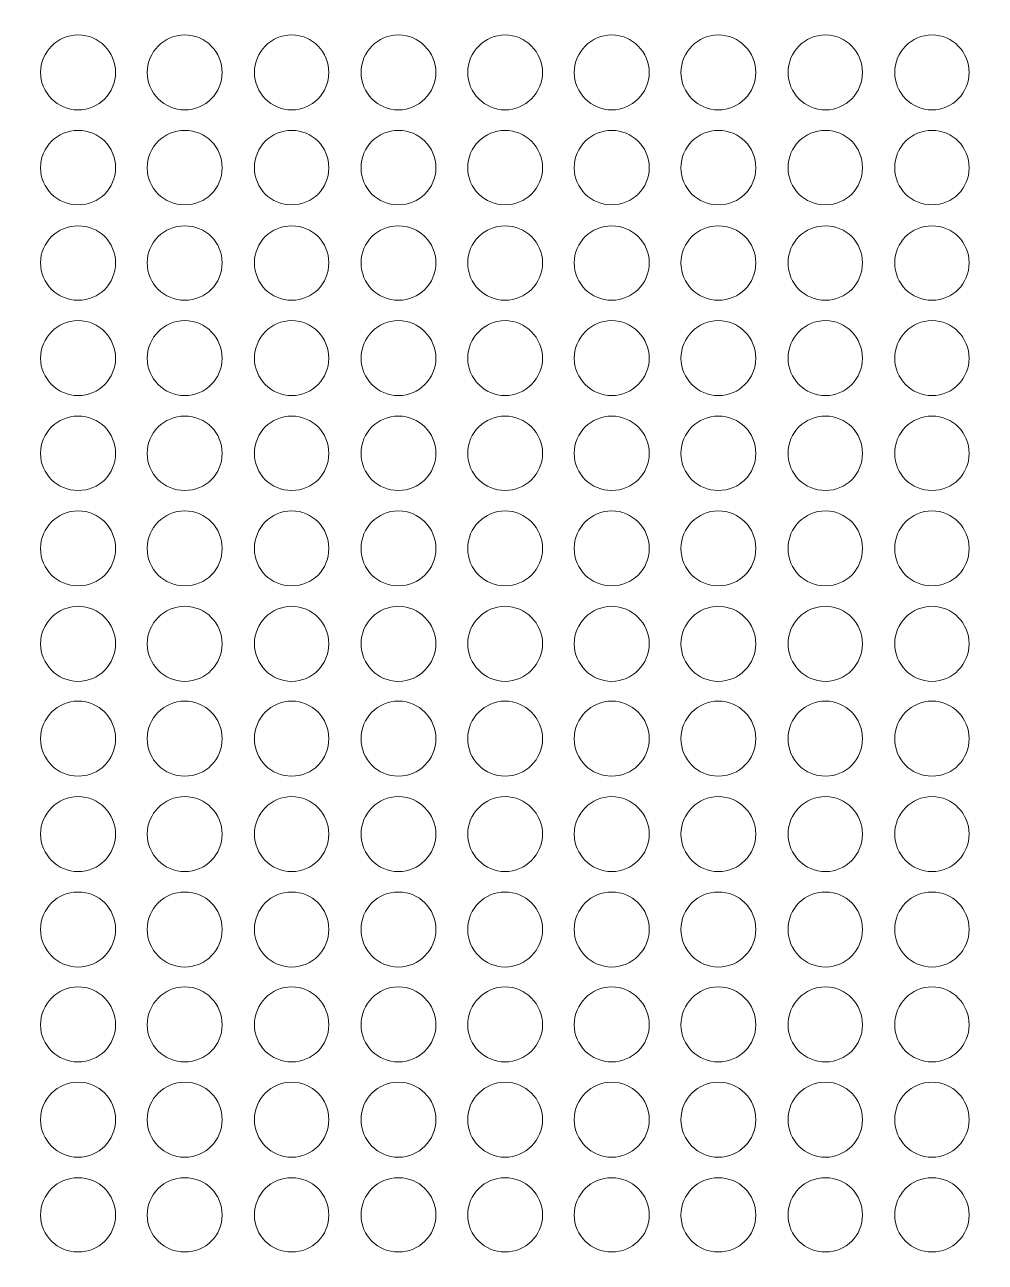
# Model space of a CAD drawing. Header units: inches. Extents: x 243 to 900, y -519 to -86.
# Drawn here: x 701.53 to 723.81, y -204.29 to -175.6 of the extents above; entities that cross this region are included whole.
import ezdxf

# ---------------------------------------------------------------- set-up
doc = ezdxf.new("R2010")
doc.units = ezdxf.units.IN
doc.header["$MEASUREMENT"] = 0
doc.layers.add('Layer 1', color=7, linetype='Continuous')

# ---------------------------------------------------------------- blocks, each defined once
blk = doc.blocks.new('block 3')
at = {"layer": 'Layer 1', "lineweight": 0}
blk.add_open_spline([(898.138, -484.267), (898.138, -494.991), (889.368, -503.763), (878.645, -503.763), (878.645, -503.763), (266.12, -503.763), (266.12, -503.763), (255.397, -503.763), (246.624, -494.991), (246.624, -484.267), (246.624, -484.267), (246.624, -108.507), (246.624, -108.507), (246.624, -97.783), (255.397, -89.011), (266.12, -89.011), (266.12, -89.011), (878.645, -89.011), (878.645, -89.011), (889.368, -89.011), (898.138, -97.783), (898.138, -108.507), (898.138, -108.507), (898.138, -484.267), (898.138, -484.267)], degree=3, knots=[0, 0, 0, 0, 1, 1, 1, 2, 2, 2, 3, 3, 3, 4, 4, 4, 5, 5, 5, 6, 6, 6, 7, 7, 7, 8, 8, 8, 8], dxfattribs=at)
blk = doc.blocks.new('block 2')
at = {"layer": 'Layer 1'}
blk.add_blockref('block 3', (0, 0), dxfattribs=at)
blk = doc.blocks.new('block 165')
at = {"layer": 'Layer 1', "lineweight": 0}
for points in [[(703.64, -176.706), (703.64, -177.178), (703.26, -177.573), (702.771, -177.573), (702.297, -177.573), (701.901, -177.178), (701.901, -176.706), (701.901, -176.232), (702.297, -175.835), (702.771, -175.835), (703.26, -175.835), (703.64, -176.232), (703.64, -176.706)], [(706.112, -176.706), (706.112, -177.178), (705.732, -177.573), (705.243, -177.573), (704.769, -177.573), (704.373, -177.178), (704.373, -176.706), (704.373, -176.232), (704.769, -175.835), (705.243, -175.835), (705.732, -175.835), (706.112, -176.232), (706.112, -176.706)], [(708.585, -176.706), (708.585, -177.178), (708.204, -177.573), (707.728, -177.573), (707.241, -177.573), (706.861, -177.178), (706.861, -176.706), (706.861, -176.232), (707.241, -175.835), (707.728, -175.835), (708.204, -175.835), (708.585, -176.232), (708.585, -176.706)], [(711.069, -176.706), (711.069, -177.178), (710.676, -177.573), (710.202, -177.573), (709.713, -177.573), (709.332, -177.178), (709.332, -176.706), (709.332, -176.232), (709.713, -175.835), (710.202, -175.835), (710.676, -175.835), (711.069, -176.232), (711.069, -176.706)], [(713.542, -176.706), (713.542, -177.178), (713.145, -177.573), (712.672, -177.573), (712.201, -177.573), (711.805, -177.178), (711.805, -176.706), (711.805, -176.232), (712.201, -175.835), (712.672, -175.835), (713.145, -175.835), (713.542, -176.232), (713.542, -176.706)], [(716.016, -176.706), (716.016, -177.178), (715.617, -177.573), (715.144, -177.573), (714.673, -177.573), (714.274, -177.178), (714.274, -176.706), (714.274, -176.232), (714.673, -175.835), (715.144, -175.835), (715.617, -175.835), (716.016, -176.232), (716.016, -176.706)], [(718.486, -176.706), (718.486, -177.178), (718.105, -177.573), (717.616, -177.573), (717.145, -177.573), (716.749, -177.178), (716.749, -176.706), (716.749, -176.232), (717.145, -175.835), (717.616, -175.835), (718.105, -175.835), (718.486, -176.232), (718.486, -176.706)], [(720.96, -176.706), (720.96, -177.178), (720.579, -177.573), (720.104, -177.573), (719.615, -177.573), (719.234, -177.178), (719.234, -176.706), (719.234, -176.232), (719.615, -175.835), (720.104, -175.835), (720.579, -175.835), (720.96, -176.232), (720.96, -176.706)], [(723.432, -176.706), (723.432, -177.178), (723.049, -177.573), (722.576, -177.573), (722.089, -177.573), (721.706, -177.178), (721.706, -176.706), (721.706, -176.232), (722.089, -175.835), (722.576, -175.835), (723.049, -175.835), (723.432, -176.232), (723.432, -176.706)]]:
    blk.add_open_spline(points, degree=3, knots=[0, 0, 0, 0, 1, 1, 1, 2, 2, 2, 3, 3, 3, 4, 4, 4, 4], dxfattribs=at)
blk = doc.blocks.new('block 166')
at = {"layer": 'Layer 1', "lineweight": 0}
for points in [[(703.64, -178.917), (703.64, -179.393), (703.26, -179.773), (702.771, -179.773), (702.297, -179.773), (701.901, -179.393), (701.901, -178.917), (701.901, -178.429), (702.297, -178.048), (702.771, -178.048), (703.26, -178.048), (703.64, -178.429), (703.64, -178.917)], [(706.112, -178.917), (706.112, -179.393), (705.732, -179.773), (705.243, -179.773), (704.769, -179.773), (704.373, -179.393), (704.373, -178.917), (704.373, -178.429), (704.769, -178.048), (705.243, -178.048), (705.732, -178.048), (706.112, -178.429), (706.112, -178.917)], [(708.585, -178.917), (708.585, -179.393), (708.204, -179.773), (707.728, -179.773), (707.241, -179.773), (706.861, -179.393), (706.861, -178.917), (706.861, -178.429), (707.241, -178.048), (707.728, -178.048), (708.204, -178.048), (708.585, -178.429), (708.585, -178.917)], [(711.069, -178.917), (711.069, -179.393), (710.676, -179.773), (710.202, -179.773), (709.713, -179.773), (709.332, -179.393), (709.332, -178.917), (709.332, -178.429), (709.713, -178.048), (710.202, -178.048), (710.676, -178.048), (711.069, -178.429), (711.069, -178.917)], [(713.542, -178.917), (713.542, -179.393), (713.145, -179.773), (712.672, -179.773), (712.201, -179.773), (711.805, -179.393), (711.805, -178.917), (711.805, -178.429), (712.201, -178.048), (712.672, -178.048), (713.145, -178.048), (713.542, -178.429), (713.542, -178.917)], [(716.016, -178.917), (716.016, -179.393), (715.617, -179.773), (715.144, -179.773), (714.673, -179.773), (714.274, -179.393), (714.274, -178.917), (714.274, -178.429), (714.673, -178.048), (715.144, -178.048), (715.617, -178.048), (716.016, -178.429), (716.016, -178.917)], [(718.486, -178.917), (718.486, -179.393), (718.105, -179.773), (717.616, -179.773), (717.145, -179.773), (716.749, -179.393), (716.749, -178.917), (716.749, -178.429), (717.145, -178.048), (717.616, -178.048), (718.105, -178.048), (718.486, -178.429), (718.486, -178.917)], [(720.96, -178.917), (720.96, -179.393), (720.579, -179.773), (720.104, -179.773), (719.615, -179.773), (719.234, -179.393), (719.234, -178.917), (719.234, -178.429), (719.615, -178.048), (720.104, -178.048), (720.579, -178.048), (720.96, -178.429), (720.96, -178.917)], [(723.432, -178.917), (723.432, -179.393), (723.049, -179.773), (722.576, -179.773), (722.089, -179.773), (721.706, -179.393), (721.706, -178.917), (721.706, -178.429), (722.089, -178.048), (722.576, -178.048), (723.049, -178.048), (723.432, -178.429), (723.432, -178.917)]]:
    blk.add_open_spline(points, degree=3, knots=[0, 0, 0, 0, 1, 1, 1, 2, 2, 2, 3, 3, 3, 4, 4, 4, 4], dxfattribs=at)
blk = doc.blocks.new('block 167')
at = {"layer": 'Layer 1', "lineweight": 0}
for points in [[(703.64, -181.115), (703.64, -181.604), (703.26, -181.985), (702.771, -181.985), (702.297, -181.985), (701.901, -181.604), (701.901, -181.115), (701.901, -180.643), (702.297, -180.262), (702.771, -180.262), (703.26, -180.262), (703.64, -180.643), (703.64, -181.115)], [(706.112, -181.115), (706.112, -181.604), (705.732, -181.985), (705.243, -181.985), (704.769, -181.985), (704.373, -181.604), (704.373, -181.115), (704.373, -180.643), (704.769, -180.262), (705.243, -180.262), (705.732, -180.262), (706.112, -180.643), (706.112, -181.115)], [(708.585, -181.115), (708.585, -181.604), (708.204, -181.985), (707.728, -181.985), (707.241, -181.985), (706.861, -181.604), (706.861, -181.115), (706.861, -180.643), (707.241, -180.262), (707.728, -180.262), (708.204, -180.262), (708.585, -180.643), (708.585, -181.115)], [(711.069, -181.115), (711.069, -181.604), (710.676, -181.985), (710.202, -181.985), (709.713, -181.985), (709.332, -181.604), (709.332, -181.115), (709.332, -180.643), (709.713, -180.262), (710.202, -180.262), (710.676, -180.262), (711.069, -180.643), (711.069, -181.115)], [(713.542, -181.115), (713.542, -181.604), (713.145, -181.985), (712.672, -181.985), (712.201, -181.985), (711.805, -181.604), (711.805, -181.115), (711.805, -180.643), (712.201, -180.262), (712.672, -180.262), (713.145, -180.262), (713.542, -180.643), (713.542, -181.115)], [(716.016, -181.115), (716.016, -181.604), (715.617, -181.985), (715.144, -181.985), (714.673, -181.985), (714.274, -181.604), (714.274, -181.115), (714.274, -180.643), (714.673, -180.262), (715.144, -180.262), (715.617, -180.262), (716.016, -180.643), (716.016, -181.115)], [(718.486, -181.115), (718.486, -181.604), (718.105, -181.985), (717.616, -181.985), (717.145, -181.985), (716.749, -181.604), (716.749, -181.115), (716.749, -180.643), (717.145, -180.262), (717.616, -180.262), (718.105, -180.262), (718.486, -180.643), (718.486, -181.115)], [(720.96, -181.115), (720.96, -181.604), (720.579, -181.985), (720.104, -181.985), (719.615, -181.985), (719.234, -181.604), (719.234, -181.115), (719.234, -180.643), (719.615, -180.262), (720.104, -180.262), (720.579, -180.262), (720.96, -180.643), (720.96, -181.115)], [(723.432, -181.115), (723.432, -181.604), (723.049, -181.985), (722.576, -181.985), (722.089, -181.985), (721.706, -181.604), (721.706, -181.115), (721.706, -180.643), (722.089, -180.262), (722.576, -180.262), (723.049, -180.262), (723.432, -180.643), (723.432, -181.115)]]:
    blk.add_open_spline(points, degree=3, knots=[0, 0, 0, 0, 1, 1, 1, 2, 2, 2, 3, 3, 3, 4, 4, 4, 4], dxfattribs=at)
blk = doc.blocks.new('block 168')
at = {"layer": 'Layer 1', "lineweight": 0}
for points in [[(703.64, -183.331), (703.64, -183.8), (703.26, -184.196), (702.771, -184.196), (702.297, -184.196), (701.901, -183.8), (701.901, -183.331), (701.901, -182.855), (702.297, -182.457), (702.771, -182.457), (703.26, -182.457), (703.64, -182.855), (703.64, -183.331)], [(706.112, -183.331), (706.112, -183.8), (705.732, -184.196), (705.243, -184.196), (704.769, -184.196), (704.373, -183.8), (704.373, -183.331), (704.373, -182.855), (704.769, -182.457), (705.243, -182.457), (705.732, -182.457), (706.112, -182.855), (706.112, -183.331)], [(708.585, -183.331), (708.585, -183.8), (708.204, -184.196), (707.728, -184.196), (707.241, -184.196), (706.861, -183.8), (706.861, -183.331), (706.861, -182.855), (707.241, -182.457), (707.728, -182.457), (708.204, -182.457), (708.585, -182.855), (708.585, -183.331)], [(711.069, -183.331), (711.069, -183.8), (710.676, -184.196), (710.202, -184.196), (709.713, -184.196), (709.332, -183.8), (709.332, -183.331), (709.332, -182.855), (709.713, -182.457), (710.202, -182.457), (710.676, -182.457), (711.069, -182.855), (711.069, -183.331)], [(713.542, -183.331), (713.542, -183.8), (713.145, -184.196), (712.672, -184.196), (712.201, -184.196), (711.805, -183.8), (711.805, -183.331), (711.805, -182.855), (712.201, -182.457), (712.672, -182.457), (713.145, -182.457), (713.542, -182.855), (713.542, -183.331)], [(716.016, -183.331), (716.016, -183.8), (715.617, -184.196), (715.144, -184.196), (714.673, -184.196), (714.274, -183.8), (714.274, -183.331), (714.274, -182.855), (714.673, -182.457), (715.144, -182.457), (715.617, -182.457), (716.016, -182.855), (716.016, -183.331)], [(718.486, -183.331), (718.486, -183.8), (718.105, -184.196), (717.616, -184.196), (717.145, -184.196), (716.749, -183.8), (716.749, -183.331), (716.749, -182.855), (717.145, -182.457), (717.616, -182.457), (718.105, -182.457), (718.486, -182.855), (718.486, -183.331)], [(720.96, -183.331), (720.96, -183.8), (720.579, -184.196), (720.104, -184.196), (719.615, -184.196), (719.234, -183.8), (719.234, -183.331), (719.234, -182.855), (719.615, -182.457), (720.104, -182.457), (720.579, -182.457), (720.96, -182.855), (720.96, -183.331)], [(723.432, -183.331), (723.432, -183.8), (723.049, -184.196), (722.576, -184.196), (722.089, -184.196), (721.706, -183.8), (721.706, -183.331), (721.706, -182.855), (722.089, -182.457), (722.576, -182.457), (723.049, -182.457), (723.432, -182.855), (723.432, -183.331)]]:
    blk.add_open_spline(points, degree=3, knots=[0, 0, 0, 0, 1, 1, 1, 2, 2, 2, 3, 3, 3, 4, 4, 4, 4], dxfattribs=at)
blk = doc.blocks.new('block 169')
at = {"layer": 'Layer 1', "lineweight": 0}
for points in [[(703.64, -185.539), (703.64, -186.015), (703.26, -186.395), (702.771, -186.395), (702.297, -186.395), (701.901, -186.015), (701.901, -185.539), (701.901, -185.053), (702.297, -184.672), (702.771, -184.672), (703.26, -184.672), (703.64, -185.053), (703.64, -185.539)], [(706.112, -185.539), (706.112, -186.015), (705.732, -186.395), (705.243, -186.395), (704.769, -186.395), (704.373, -186.015), (704.373, -185.539), (704.373, -185.053), (704.769, -184.672), (705.243, -184.672), (705.732, -184.672), (706.112, -185.053), (706.112, -185.539)], [(708.585, -185.539), (708.585, -186.015), (708.204, -186.395), (707.728, -186.395), (707.241, -186.395), (706.861, -186.015), (706.861, -185.539), (706.861, -185.053), (707.241, -184.672), (707.728, -184.672), (708.204, -184.672), (708.585, -185.053), (708.585, -185.539)], [(711.069, -185.539), (711.069, -186.015), (710.676, -186.395), (710.202, -186.395), (709.713, -186.395), (709.332, -186.015), (709.332, -185.539), (709.332, -185.053), (709.713, -184.672), (710.202, -184.672), (710.676, -184.672), (711.069, -185.053), (711.069, -185.539)], [(713.542, -185.539), (713.542, -186.015), (713.145, -186.395), (712.672, -186.395), (712.201, -186.395), (711.805, -186.015), (711.805, -185.539), (711.805, -185.053), (712.201, -184.672), (712.672, -184.672), (713.145, -184.672), (713.542, -185.053), (713.542, -185.539)], [(716.016, -185.539), (716.016, -186.015), (715.617, -186.395), (715.144, -186.395), (714.673, -186.395), (714.274, -186.015), (714.274, -185.539), (714.274, -185.053), (714.673, -184.672), (715.144, -184.672), (715.617, -184.672), (716.016, -185.053), (716.016, -185.539)], [(718.486, -185.539), (718.486, -186.015), (718.105, -186.395), (717.616, -186.395), (717.145, -186.395), (716.749, -186.015), (716.749, -185.539), (716.749, -185.053), (717.145, -184.672), (717.616, -184.672), (718.105, -184.672), (718.486, -185.053), (718.486, -185.539)], [(720.96, -185.539), (720.96, -186.015), (720.579, -186.395), (720.104, -186.395), (719.615, -186.395), (719.234, -186.015), (719.234, -185.539), (719.234, -185.053), (719.615, -184.672), (720.104, -184.672), (720.579, -184.672), (720.96, -185.053), (720.96, -185.539)], [(723.432, -185.539), (723.432, -186.015), (723.049, -186.395), (722.576, -186.395), (722.089, -186.395), (721.706, -186.015), (721.706, -185.539), (721.706, -185.053), (722.089, -184.672), (722.576, -184.672), (723.049, -184.672), (723.432, -185.053), (723.432, -185.539)]]:
    blk.add_open_spline(points, degree=3, knots=[0, 0, 0, 0, 1, 1, 1, 2, 2, 2, 3, 3, 3, 4, 4, 4, 4], dxfattribs=at)
blk = doc.blocks.new('block 170')
at = {"layer": 'Layer 1', "lineweight": 0}
for points in [[(703.64, -187.738), (703.64, -188.227), (703.26, -188.606), (702.771, -188.606), (702.297, -188.606), (701.901, -188.227), (701.901, -187.738), (701.901, -187.265), (702.297, -186.868), (702.771, -186.868), (703.26, -186.868), (703.64, -187.265), (703.64, -187.738)], [(706.112, -187.738), (706.112, -188.227), (705.732, -188.606), (705.243, -188.606), (704.769, -188.606), (704.373, -188.227), (704.373, -187.738), (704.373, -187.265), (704.769, -186.868), (705.243, -186.868), (705.732, -186.868), (706.112, -187.265), (706.112, -187.738)], [(708.585, -187.738), (708.585, -188.227), (708.204, -188.606), (707.728, -188.606), (707.241, -188.606), (706.861, -188.227), (706.861, -187.738), (706.861, -187.265), (707.241, -186.868), (707.728, -186.868), (708.204, -186.868), (708.585, -187.265), (708.585, -187.738)], [(711.069, -187.738), (711.069, -188.227), (710.676, -188.606), (710.202, -188.606), (709.713, -188.606), (709.332, -188.227), (709.332, -187.738), (709.332, -187.265), (709.713, -186.868), (710.202, -186.868), (710.676, -186.868), (711.069, -187.265), (711.069, -187.738)], [(713.542, -187.738), (713.542, -188.227), (713.145, -188.606), (712.672, -188.606), (712.201, -188.606), (711.805, -188.227), (711.805, -187.738), (711.805, -187.265), (712.201, -186.868), (712.672, -186.868), (713.145, -186.868), (713.542, -187.265), (713.542, -187.738)], [(716.016, -187.738), (716.016, -188.227), (715.617, -188.606), (715.144, -188.606), (714.673, -188.606), (714.274, -188.227), (714.274, -187.738), (714.274, -187.265), (714.673, -186.868), (715.144, -186.868), (715.617, -186.868), (716.016, -187.265), (716.016, -187.738)], [(718.486, -187.738), (718.486, -188.227), (718.105, -188.606), (717.616, -188.606), (717.145, -188.606), (716.749, -188.227), (716.749, -187.738), (716.749, -187.265), (717.145, -186.868), (717.616, -186.868), (718.105, -186.868), (718.486, -187.265), (718.486, -187.738)], [(720.96, -187.738), (720.96, -188.227), (720.579, -188.606), (720.104, -188.606), (719.615, -188.606), (719.234, -188.227), (719.234, -187.738), (719.234, -187.265), (719.615, -186.868), (720.104, -186.868), (720.579, -186.868), (720.96, -187.265), (720.96, -187.738)], [(723.432, -187.738), (723.432, -188.227), (723.049, -188.606), (722.576, -188.606), (722.089, -188.606), (721.706, -188.227), (721.706, -187.738), (721.706, -187.265), (722.089, -186.868), (722.576, -186.868), (723.049, -186.868), (723.432, -187.265), (723.432, -187.738)]]:
    blk.add_open_spline(points, degree=3, knots=[0, 0, 0, 0, 1, 1, 1, 2, 2, 2, 3, 3, 3, 4, 4, 4, 4], dxfattribs=at)
blk = doc.blocks.new('block 171')
at = {"layer": 'Layer 1', "lineweight": 0}
for points in [[(703.64, -189.949), (703.64, -190.424), (703.26, -190.821), (702.771, -190.821), (702.297, -190.821), (701.901, -190.424), (701.901, -189.949), (701.901, -189.477), (702.297, -189.081), (702.771, -189.081), (703.26, -189.081), (703.64, -189.477), (703.64, -189.949)], [(706.112, -189.949), (706.112, -190.424), (705.732, -190.821), (705.243, -190.821), (704.769, -190.821), (704.373, -190.424), (704.373, -189.949), (704.373, -189.477), (704.769, -189.081), (705.243, -189.081), (705.732, -189.081), (706.112, -189.477), (706.112, -189.949)], [(708.585, -189.949), (708.585, -190.424), (708.204, -190.821), (707.728, -190.821), (707.241, -190.821), (706.861, -190.424), (706.861, -189.949), (706.861, -189.477), (707.241, -189.081), (707.728, -189.081), (708.204, -189.081), (708.585, -189.477), (708.585, -189.949)], [(711.069, -189.949), (711.069, -190.424), (710.676, -190.821), (710.202, -190.821), (709.713, -190.821), (709.332, -190.424), (709.332, -189.949), (709.332, -189.477), (709.713, -189.081), (710.202, -189.081), (710.676, -189.081), (711.069, -189.477), (711.069, -189.949)], [(713.542, -189.949), (713.542, -190.424), (713.145, -190.821), (712.672, -190.821), (712.201, -190.821), (711.805, -190.424), (711.805, -189.949), (711.805, -189.477), (712.201, -189.081), (712.672, -189.081), (713.145, -189.081), (713.542, -189.477), (713.542, -189.949)], [(716.016, -189.949), (716.016, -190.424), (715.617, -190.821), (715.144, -190.821), (714.673, -190.821), (714.274, -190.424), (714.274, -189.949), (714.274, -189.477), (714.673, -189.081), (715.144, -189.081), (715.617, -189.081), (716.016, -189.477), (716.016, -189.949)], [(718.486, -189.949), (718.486, -190.424), (718.105, -190.821), (717.616, -190.821), (717.145, -190.821), (716.749, -190.424), (716.749, -189.949), (716.749, -189.477), (717.145, -189.081), (717.616, -189.081), (718.105, -189.081), (718.486, -189.477), (718.486, -189.949)], [(720.96, -189.949), (720.96, -190.424), (720.579, -190.821), (720.104, -190.821), (719.615, -190.821), (719.234, -190.424), (719.234, -189.949), (719.234, -189.477), (719.615, -189.081), (720.104, -189.081), (720.579, -189.081), (720.96, -189.477), (720.96, -189.949)], [(723.432, -189.949), (723.432, -190.424), (723.049, -190.821), (722.576, -190.821), (722.089, -190.821), (721.706, -190.424), (721.706, -189.949), (721.706, -189.477), (722.089, -189.081), (722.576, -189.081), (723.049, -189.081), (723.432, -189.477), (723.432, -189.949)]]:
    blk.add_open_spline(points, degree=3, knots=[0, 0, 0, 0, 1, 1, 1, 2, 2, 2, 3, 3, 3, 4, 4, 4, 4], dxfattribs=at)
blk = doc.blocks.new('block 172')
at = {"layer": 'Layer 1', "lineweight": 0}
for points in [[(703.64, -192.146), (703.64, -192.638), (703.26, -193.019), (702.771, -193.019), (702.297, -193.019), (701.901, -192.638), (701.901, -192.146), (701.901, -191.676), (702.297, -191.279), (702.771, -191.279), (703.26, -191.279), (703.64, -191.676), (703.64, -192.146)], [(706.112, -192.146), (706.112, -192.638), (705.732, -193.019), (705.243, -193.019), (704.769, -193.019), (704.373, -192.638), (704.373, -192.146), (704.373, -191.676), (704.769, -191.279), (705.243, -191.279), (705.732, -191.279), (706.112, -191.676), (706.112, -192.146)], [(708.585, -192.146), (708.585, -192.638), (708.204, -193.019), (707.728, -193.019), (707.241, -193.019), (706.861, -192.638), (706.861, -192.146), (706.861, -191.676), (707.241, -191.279), (707.728, -191.279), (708.204, -191.279), (708.585, -191.676), (708.585, -192.146)], [(711.069, -192.146), (711.069, -192.638), (710.676, -193.019), (710.202, -193.019), (709.713, -193.019), (709.332, -192.638), (709.332, -192.146), (709.332, -191.676), (709.713, -191.279), (710.202, -191.279), (710.676, -191.279), (711.069, -191.676), (711.069, -192.146)], [(713.542, -192.146), (713.542, -192.638), (713.145, -193.019), (712.672, -193.019), (712.201, -193.019), (711.805, -192.638), (711.805, -192.146), (711.805, -191.676), (712.201, -191.279), (712.672, -191.279), (713.145, -191.279), (713.542, -191.676), (713.542, -192.146)], [(716.016, -192.146), (716.016, -192.638), (715.617, -193.019), (715.144, -193.019), (714.673, -193.019), (714.274, -192.638), (714.274, -192.146), (714.274, -191.676), (714.673, -191.279), (715.144, -191.279), (715.617, -191.279), (716.016, -191.676), (716.016, -192.146)], [(718.486, -192.146), (718.486, -192.638), (718.105, -193.019), (717.616, -193.019), (717.145, -193.019), (716.749, -192.638), (716.749, -192.146), (716.749, -191.676), (717.145, -191.279), (717.616, -191.279), (718.105, -191.279), (718.486, -191.676), (718.486, -192.146)], [(720.96, -192.146), (720.96, -192.638), (720.579, -193.019), (720.104, -193.019), (719.615, -193.019), (719.234, -192.638), (719.234, -192.146), (719.234, -191.676), (719.615, -191.279), (720.104, -191.279), (720.579, -191.279), (720.96, -191.676), (720.96, -192.146)], [(723.432, -192.146), (723.432, -192.638), (723.049, -193.019), (722.576, -193.019), (722.089, -193.019), (721.706, -192.638), (721.706, -192.146), (721.706, -191.676), (722.089, -191.279), (722.576, -191.279), (723.049, -191.279), (723.432, -191.676), (723.432, -192.146)]]:
    blk.add_open_spline(points, degree=3, knots=[0, 0, 0, 0, 1, 1, 1, 2, 2, 2, 3, 3, 3, 4, 4, 4, 4], dxfattribs=at)
blk = doc.blocks.new('block 173')
at = {"layer": 'Layer 1', "lineweight": 0}
for points in [[(703.64, -194.362), (703.64, -194.834), (703.26, -195.231), (702.771, -195.231), (702.297, -195.231), (701.901, -194.834), (701.901, -194.362), (701.901, -193.887), (702.297, -193.492), (702.771, -193.492), (703.26, -193.492), (703.64, -193.887), (703.64, -194.362)], [(706.112, -194.362), (706.112, -194.834), (705.732, -195.231), (705.243, -195.231), (704.769, -195.231), (704.373, -194.834), (704.373, -194.362), (704.373, -193.887), (704.769, -193.492), (705.243, -193.492), (705.732, -193.492), (706.112, -193.887), (706.112, -194.362)], [(708.585, -194.362), (708.585, -194.834), (708.204, -195.231), (707.728, -195.231), (707.241, -195.231), (706.861, -194.834), (706.861, -194.362), (706.861, -193.887), (707.241, -193.492), (707.728, -193.492), (708.204, -193.492), (708.585, -193.887), (708.585, -194.362)], [(711.069, -194.362), (711.069, -194.834), (710.676, -195.231), (710.202, -195.231), (709.713, -195.231), (709.332, -194.834), (709.332, -194.362), (709.332, -193.887), (709.713, -193.492), (710.202, -193.492), (710.676, -193.492), (711.069, -193.887), (711.069, -194.362)], [(713.542, -194.362), (713.542, -194.834), (713.145, -195.231), (712.672, -195.231), (712.201, -195.231), (711.805, -194.834), (711.805, -194.362), (711.805, -193.887), (712.201, -193.492), (712.672, -193.492), (713.145, -193.492), (713.542, -193.887), (713.542, -194.362)], [(716.016, -194.362), (716.016, -194.834), (715.617, -195.231), (715.144, -195.231), (714.673, -195.231), (714.274, -194.834), (714.274, -194.362), (714.274, -193.887), (714.673, -193.492), (715.144, -193.492), (715.617, -193.492), (716.016, -193.887), (716.016, -194.362)], [(718.486, -194.362), (718.486, -194.834), (718.105, -195.231), (717.616, -195.231), (717.145, -195.231), (716.749, -194.834), (716.749, -194.362), (716.749, -193.887), (717.145, -193.492), (717.616, -193.492), (718.105, -193.492), (718.486, -193.887), (718.486, -194.362)], [(720.96, -194.362), (720.96, -194.834), (720.579, -195.231), (720.104, -195.231), (719.615, -195.231), (719.234, -194.834), (719.234, -194.362), (719.234, -193.887), (719.615, -193.492), (720.104, -193.492), (720.579, -193.492), (720.96, -193.887), (720.96, -194.362)], [(723.432, -194.362), (723.432, -194.834), (723.049, -195.231), (722.576, -195.231), (722.089, -195.231), (721.706, -194.834), (721.706, -194.362), (721.706, -193.887), (722.089, -193.492), (722.576, -193.492), (723.049, -193.492), (723.432, -193.887), (723.432, -194.362)]]:
    blk.add_open_spline(points, degree=3, knots=[0, 0, 0, 0, 1, 1, 1, 2, 2, 2, 3, 3, 3, 4, 4, 4, 4], dxfattribs=at)
blk = doc.blocks.new('block 174')
at = {"layer": 'Layer 1', "lineweight": 0}
for points in [[(703.64, -196.574), (703.64, -197.047), (703.26, -197.443), (702.771, -197.443), (702.297, -197.443), (701.901, -197.047), (701.901, -196.574), (701.901, -196.084), (702.297, -195.704), (702.771, -195.704), (703.26, -195.704), (703.64, -196.084), (703.64, -196.574)], [(706.112, -196.574), (706.112, -197.047), (705.732, -197.443), (705.243, -197.443), (704.769, -197.443), (704.373, -197.047), (704.373, -196.574), (704.373, -196.084), (704.769, -195.704), (705.243, -195.704), (705.732, -195.704), (706.112, -196.084), (706.112, -196.574)], [(708.585, -196.574), (708.585, -197.047), (708.204, -197.443), (707.728, -197.443), (707.241, -197.443), (706.861, -197.047), (706.861, -196.574), (706.861, -196.084), (707.241, -195.704), (707.728, -195.704), (708.204, -195.704), (708.585, -196.084), (708.585, -196.574)], [(711.069, -196.574), (711.069, -197.047), (710.676, -197.443), (710.202, -197.443), (709.713, -197.443), (709.332, -197.047), (709.332, -196.574), (709.332, -196.084), (709.713, -195.704), (710.202, -195.704), (710.676, -195.704), (711.069, -196.084), (711.069, -196.574)], [(713.542, -196.574), (713.542, -197.047), (713.145, -197.443), (712.672, -197.443), (712.201, -197.443), (711.805, -197.047), (711.805, -196.574), (711.805, -196.084), (712.201, -195.704), (712.672, -195.704), (713.145, -195.704), (713.542, -196.084), (713.542, -196.574)], [(716.016, -196.574), (716.016, -197.047), (715.617, -197.443), (715.144, -197.443), (714.673, -197.443), (714.274, -197.047), (714.274, -196.574), (714.274, -196.084), (714.673, -195.704), (715.144, -195.704), (715.617, -195.704), (716.016, -196.084), (716.016, -196.574)], [(718.486, -196.574), (718.486, -197.047), (718.105, -197.443), (717.616, -197.443), (717.145, -197.443), (716.749, -197.047), (716.749, -196.574), (716.749, -196.084), (717.145, -195.704), (717.616, -195.704), (718.105, -195.704), (718.486, -196.084), (718.486, -196.574)], [(720.96, -196.574), (720.96, -197.047), (720.579, -197.443), (720.104, -197.443), (719.615, -197.443), (719.234, -197.047), (719.234, -196.574), (719.234, -196.084), (719.615, -195.704), (720.104, -195.704), (720.579, -195.704), (720.96, -196.084), (720.96, -196.574)], [(723.432, -196.574), (723.432, -197.047), (723.049, -197.443), (722.576, -197.443), (722.089, -197.443), (721.706, -197.047), (721.706, -196.574), (721.706, -196.084), (722.089, -195.704), (722.576, -195.704), (723.049, -195.704), (723.432, -196.084), (723.432, -196.574)]]:
    blk.add_open_spline(points, degree=3, knots=[0, 0, 0, 0, 1, 1, 1, 2, 2, 2, 3, 3, 3, 4, 4, 4, 4], dxfattribs=at)
blk = doc.blocks.new('block 175')
at = {"layer": 'Layer 1', "lineweight": 0}
for points in [[(703.64, -198.785), (703.64, -199.258), (703.26, -199.642), (702.771, -199.642), (702.297, -199.642), (701.901, -199.258), (701.901, -198.785), (701.901, -198.299), (702.297, -197.902), (702.771, -197.902), (703.26, -197.902), (703.64, -198.299), (703.64, -198.785)], [(706.112, -198.785), (706.112, -199.258), (705.732, -199.642), (705.243, -199.642), (704.769, -199.642), (704.373, -199.258), (704.373, -198.785), (704.373, -198.299), (704.769, -197.902), (705.243, -197.902), (705.732, -197.902), (706.112, -198.299), (706.112, -198.785)], [(708.585, -198.785), (708.585, -199.258), (708.204, -199.642), (707.728, -199.642), (707.241, -199.642), (706.861, -199.258), (706.861, -198.785), (706.861, -198.299), (707.241, -197.902), (707.728, -197.902), (708.204, -197.902), (708.585, -198.299), (708.585, -198.785)], [(711.069, -198.785), (711.069, -199.258), (710.676, -199.642), (710.202, -199.642), (709.713, -199.642), (709.332, -199.258), (709.332, -198.785), (709.332, -198.299), (709.713, -197.902), (710.202, -197.902), (710.676, -197.902), (711.069, -198.299), (711.069, -198.785)], [(713.542, -198.785), (713.542, -199.258), (713.145, -199.642), (712.672, -199.642), (712.201, -199.642), (711.805, -199.258), (711.805, -198.785), (711.805, -198.299), (712.201, -197.902), (712.672, -197.902), (713.145, -197.902), (713.542, -198.299), (713.542, -198.785)], [(716.016, -198.785), (716.016, -199.258), (715.617, -199.642), (715.144, -199.642), (714.673, -199.642), (714.274, -199.258), (714.274, -198.785), (714.274, -198.299), (714.673, -197.902), (715.144, -197.902), (715.617, -197.902), (716.016, -198.299), (716.016, -198.785)], [(718.486, -198.785), (718.486, -199.258), (718.105, -199.642), (717.616, -199.642), (717.145, -199.642), (716.749, -199.258), (716.749, -198.785), (716.749, -198.299), (717.145, -197.902), (717.616, -197.902), (718.105, -197.902), (718.486, -198.299), (718.486, -198.785)], [(720.96, -198.785), (720.96, -199.258), (720.579, -199.642), (720.104, -199.642), (719.615, -199.642), (719.234, -199.258), (719.234, -198.785), (719.234, -198.299), (719.615, -197.902), (720.104, -197.902), (720.579, -197.902), (720.96, -198.299), (720.96, -198.785)], [(723.432, -198.785), (723.432, -199.258), (723.049, -199.642), (722.576, -199.642), (722.089, -199.642), (721.706, -199.258), (721.706, -198.785), (721.706, -198.299), (722.089, -197.902), (722.576, -197.902), (723.049, -197.902), (723.432, -198.299), (723.432, -198.785)]]:
    blk.add_open_spline(points, degree=3, knots=[0, 0, 0, 0, 1, 1, 1, 2, 2, 2, 3, 3, 3, 4, 4, 4, 4], dxfattribs=at)
blk = doc.blocks.new('block 176')
at = {"layer": 'Layer 1', "lineweight": 0}
for points in [[(703.64, -200.984), (703.64, -201.455), (703.26, -201.852), (702.771, -201.852), (702.297, -201.852), (701.901, -201.455), (701.901, -200.984), (701.901, -200.494), (702.297, -200.114), (702.771, -200.114), (703.26, -200.114), (703.64, -200.494), (703.64, -200.984)], [(706.112, -200.984), (706.112, -201.455), (705.732, -201.852), (705.243, -201.852), (704.769, -201.852), (704.373, -201.455), (704.373, -200.984), (704.373, -200.494), (704.769, -200.114), (705.243, -200.114), (705.732, -200.114), (706.112, -200.494), (706.112, -200.984)], [(708.585, -200.984), (708.585, -201.455), (708.204, -201.852), (707.728, -201.852), (707.241, -201.852), (706.861, -201.455), (706.861, -200.984), (706.861, -200.494), (707.241, -200.114), (707.728, -200.114), (708.204, -200.114), (708.585, -200.494), (708.585, -200.984)], [(711.069, -200.984), (711.069, -201.455), (710.676, -201.852), (710.202, -201.852), (709.713, -201.852), (709.332, -201.455), (709.332, -200.984), (709.332, -200.494), (709.713, -200.114), (710.202, -200.114), (710.676, -200.114), (711.069, -200.494), (711.069, -200.984)], [(713.542, -200.984), (713.542, -201.455), (713.145, -201.852), (712.672, -201.852), (712.201, -201.852), (711.805, -201.455), (711.805, -200.984), (711.805, -200.494), (712.201, -200.114), (712.672, -200.114), (713.145, -200.114), (713.542, -200.494), (713.542, -200.984)], [(716.016, -200.984), (716.016, -201.455), (715.617, -201.852), (715.144, -201.852), (714.673, -201.852), (714.274, -201.455), (714.274, -200.984), (714.274, -200.494), (714.673, -200.114), (715.144, -200.114), (715.617, -200.114), (716.016, -200.494), (716.016, -200.984)], [(718.486, -200.984), (718.486, -201.455), (718.105, -201.852), (717.616, -201.852), (717.145, -201.852), (716.749, -201.455), (716.749, -200.984), (716.749, -200.494), (717.145, -200.114), (717.616, -200.114), (718.105, -200.114), (718.486, -200.494), (718.486, -200.984)], [(720.96, -200.984), (720.96, -201.455), (720.579, -201.852), (720.104, -201.852), (719.615, -201.852), (719.234, -201.455), (719.234, -200.984), (719.234, -200.494), (719.615, -200.114), (720.104, -200.114), (720.579, -200.114), (720.96, -200.494), (720.96, -200.984)], [(723.432, -200.984), (723.432, -201.455), (723.049, -201.852), (722.576, -201.852), (722.089, -201.852), (721.706, -201.455), (721.706, -200.984), (721.706, -200.494), (722.089, -200.114), (722.576, -200.114), (723.049, -200.114), (723.432, -200.494), (723.432, -200.984)]]:
    blk.add_open_spline(points, degree=3, knots=[0, 0, 0, 0, 1, 1, 1, 2, 2, 2, 3, 3, 3, 4, 4, 4, 4], dxfattribs=at)
blk = doc.blocks.new('block 177')
at = {"layer": 'Layer 1', "lineweight": 0}
for points in [[(703.64, -203.195), (703.64, -203.669), (703.26, -204.049), (702.771, -204.049), (702.297, -204.049), (701.901, -203.669), (701.901, -203.195), (701.901, -202.706), (702.297, -202.327), (702.771, -202.327), (703.26, -202.327), (703.64, -202.706), (703.64, -203.195)], [(706.112, -203.195), (706.112, -203.669), (705.732, -204.049), (705.243, -204.049), (704.769, -204.049), (704.373, -203.669), (704.373, -203.195), (704.373, -202.706), (704.769, -202.327), (705.243, -202.327), (705.732, -202.327), (706.112, -202.706), (706.112, -203.195)], [(708.585, -203.195), (708.585, -203.669), (708.204, -204.049), (707.728, -204.049), (707.241, -204.049), (706.861, -203.669), (706.861, -203.195), (706.861, -202.706), (707.241, -202.327), (707.728, -202.327), (708.204, -202.327), (708.585, -202.706), (708.585, -203.195)], [(711.069, -203.195), (711.069, -203.669), (710.676, -204.049), (710.202, -204.049), (709.713, -204.049), (709.332, -203.669), (709.332, -203.195), (709.332, -202.706), (709.713, -202.327), (710.202, -202.327), (710.676, -202.327), (711.069, -202.706), (711.069, -203.195)], [(713.542, -203.195), (713.542, -203.669), (713.145, -204.049), (712.672, -204.049), (712.201, -204.049), (711.805, -203.669), (711.805, -203.195), (711.805, -202.706), (712.201, -202.327), (712.672, -202.327), (713.145, -202.327), (713.542, -202.706), (713.542, -203.195)], [(716.016, -203.195), (716.016, -203.669), (715.617, -204.049), (715.144, -204.049), (714.673, -204.049), (714.274, -203.669), (714.274, -203.195), (714.274, -202.706), (714.673, -202.327), (715.144, -202.327), (715.617, -202.327), (716.016, -202.706), (716.016, -203.195)], [(718.486, -203.195), (718.486, -203.669), (718.105, -204.049), (717.616, -204.049), (717.145, -204.049), (716.749, -203.669), (716.749, -203.195), (716.749, -202.706), (717.145, -202.327), (717.616, -202.327), (718.105, -202.327), (718.486, -202.706), (718.486, -203.195)], [(720.96, -203.195), (720.96, -203.669), (720.579, -204.049), (720.104, -204.049), (719.615, -204.049), (719.234, -203.669), (719.234, -203.195), (719.234, -202.706), (719.615, -202.327), (720.104, -202.327), (720.579, -202.327), (720.96, -202.706), (720.96, -203.195)], [(723.432, -203.195), (723.432, -203.669), (723.049, -204.049), (722.576, -204.049), (722.089, -204.049), (721.706, -203.669), (721.706, -203.195), (721.706, -202.706), (722.089, -202.327), (722.576, -202.327), (723.049, -202.327), (723.432, -202.706), (723.432, -203.195)]]:
    blk.add_open_spline(points, degree=3, knots=[0, 0, 0, 0, 1, 1, 1, 2, 2, 2, 3, 3, 3, 4, 4, 4, 4], dxfattribs=at)
blk = doc.blocks.new('block 150')
at = {"layer": 'Layer 1'}
for name in ['block 165', 'block 166', 'block 167', 'block 168', 'block 169', 'block 170', 'block 171', 'block 172', 'block 173', 'block 174', 'block 175', 'block 176', 'block 177']:
    blk.add_blockref(name, (0, 0), dxfattribs=at)
blk = doc.blocks.new('block 149')
at = {"layer": 'Layer 1'}
blk.add_blockref('block 150', (0, 0), dxfattribs=at)
blk = doc.blocks.new('block 4')
at = {"layer": 'Layer 1'}
blk.add_blockref('block 149', (0, 0), dxfattribs=at)

msp = doc.modelspace()

# ---------------------------------------------------------------- linework, layer by layer
at = {"layer": 'Layer 1', "lineweight": 0}
msp.add_open_spline([(771.889, -89.011), (771.889, -89.011), (266.12, -89.011), (266.12, -89.011), (255.397, -89.011), (246.624, -97.783), (246.624, -108.507), (246.624, -108.507), (246.624, -499.044), (246.624, -499.044), (246.624, -509.767), (255.397, -518.54), (266.12, -518.54), (266.12, -518.54), (371.556, -518.54), (371.556, -518.54), (400.967, -304.591), (562.913, -132.915), (771.889, -89.011)], degree=3, knots=[0, 0, 0, 0, 1, 1, 1, 2, 2, 2, 3, 3, 3, 4, 4, 4, 5, 5, 5, 6, 6, 6, 6], dxfattribs=at)

# ---------------------------------------------------------------- block references
at = {"layer": 'Layer 1'}
for name in ['block 2', 'block 4']:
    msp.add_blockref(name, (0, 0), dxfattribs=at)

doc.saveas('drawing.dxf')
